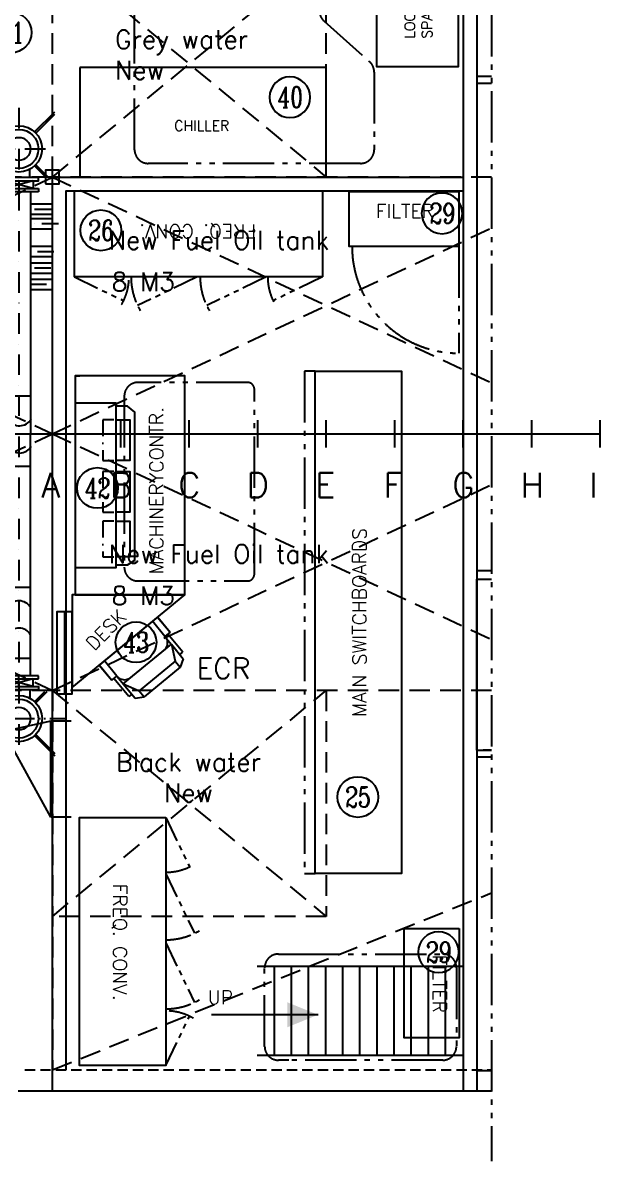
# Model space of a CAD drawing. Extents: x 33214 to 95067, y 8279 to 51908.
# Drawn here: x 46587 to 50803, y 16829 to 25144 of the extents above; entities that cross this region are included whole.
import ezdxf
from ezdxf.enums import TextEntityAlignment as Align

# ---------------------------------------------------------------- set-up
doc = ezdxf.new("R2010")
doc.units = 0
doc.header["$LTSCALE"] = 300
doc.header["$MEASUREMENT"] = 0
for name, pattern in [('CENTER', [3, 2.5, -0.25, 0, -0.25]), ('DASHDOT', [1, 0.5, -0.25, 0, -0.25]), ('DASHED', [0.75, 0.5, -0.25]), ('DASHED2', [0.375, 0.25, -0.125]), ('PHANTOM', [2.1, 1.25, -0.2, 0.125, -0.2, 0.125, -0.2]), ('PHANTOM2', [1.25, 0.625, -0.125, 0.125, -0.125, 0.125, -0.125]), ('SNT-025', [0.74, 0.4, -0.17, 0, -0.17])]:
    doc.linetypes.add(name, pattern=pattern)
doc.layers.get('0').update_dxf_attribs({"linetype": 'CONTINUOUS'})
for name, color, linetype in [('I0CO2', 2, 'CONTINUOUS'), ('KOMP', 1, 'CONTINUOUS'), ('LASTLUKE', 1, 'CONTINUOUS'), ('M0CE1', 1, 'CENTER'), ('M0CO2', 2, 'CONTINUOUS'), ('M0CO3', 3, 'CONTINUOUS'), ('M0PH1', 1, 'PHANTOM'), ('POSNR', 2, 'CONTINUOUS'), ('Poz', 1, 'CONTINUOUS'), ('S0CO1', 1, 'CONTINUOUS'), ('S0CO2', 2, 'CONTINUOUS'), ('S0CO3', 3, 'CONTINUOUS'), ('S0CO5', 4, 'CONTINUOUS'), ('S0PH1', 1, 'PHANTOM'), ('S0TX1', 1, 'CONTINUOUS'), ('S0TX2', 2, 'CONTINUOUS'), ('SCE1', 1, 'DASHDOT'), ('Tanks', 9, 'CONTINUOUS'), ('TAVLER', 2, 'CONTINUOUS'), ('U0CO1', 1, 'CONTINUOUS'), ('U0CO2', 2, 'CONTINUOUS')]:
    doc.layers.add(name, color=color, linetype=linetype)
doc.styles.add('18', font='romans', dxfattribs={"height": 180})
doc.styles.add('LIT2_5', font='Romanc.shx', dxfattribs={"width": 0.85})
doc.styles.add('ROMANS', font='romans')

# ---------------------------------------------------------------- blocks, each defined once
blk = doc.blocks.new('below 1-deck')
at = {"linetype": 'DASHED'}
for p, q in [((14000, 1875), (14000, 4646)), ((14000, 1875), (16000, 3525)), ((14000, 3525), (16000, 1875)), ((16000, 1875), (16000, 3525)), ((14000, 1875), (9000, 1875)), ((10000, 0), (14000, 1875)), ((10000, 1875), (14000, 0)), ((14000, -1875), (14000, 1875)), ((14000, 1875), (17206.6, 371.9)), ((14000, -1875), (14000, 1875)), ((17206.6, 1875), (14000, 1875)), ((14000, 0), (17206.6, 1503.1)), ((14000, 0), (17206.6, -1503.1)), ((10000, 0), (14000, -1875)), ((10000, -1875), (14000, 0)), ((14000, -1875), (17206.6, -371.9)), ((14000, -1875), (9000, -1875)), ((17206.6, -1875), (14000, -1875)), ((14000, -1875), (14000, -4646)), ((14000, -1875), (16000, -3525)), ((14000, -3525), (16000, -1875)), ((16000, -1875), (16000, -3525)), ((16000, -3525), (14000, -3525))]:
    blk.add_line(p, q, dxfattribs=at)
blk.add_lwpolyline([(14000, -4646), (17206.6, -3353.3)], dxfattribs=at)
at = {"linetype": 'DASHED2'}
blk.add_lwpolyline([(13800, -4646), (17206.6, -4646)], dxfattribs=at)
at = {"linetype": 'DASHED', "style": '18'}
for s, p in [('New Fuel Oil tank', (14411.1, 1347.1)), ('8 M3', (14432.7, 1042.7)), ('New Fuel Oil tank', (14411.1, -945.3)), ('8 M3', (14432.7, -1249.6))]:
    blk.add_text(s, height=135, dxfattribs=at).set_placement(p)
at = {"linetype": 'DASHED', "char_height": 135, "attachment_point": 1, "style": '18'}
for s, insert in [('Grey water\\PNew', (14457.2, 2948.1)), ('\\pxqc;Black water\\PNew', (13814.1, -2329.8))]:
    blk.add_mtext_dynamic_manual_height_columns(s, width=2358.415, gutter_width=1000, heights=[0], dxfattribs=dict(at, insert=insert))
blk = doc.blocks.new('A$C64097268')
for p, q in [((14000, -100), (14000, 100)), ((14500, -100), (14500, 100)), ((15000, -100), (15000, 100)), ((15500, -100), (15500, 100)), ((16000, -100), (16000, 100)), ((16500, -100), (16500, 100)), ((17000, -100), (17000, 100)), ((17500, -100), (17500, 100)), ((18000, -100), (18000, 100)), ((2500, 0), (18000, 0))]:
    blk.add_line(p, q)
at = {"layer": 'LASTLUKE', "color": 3, "style": '18'}
for s, p in [('A', (13919.2, -464.2)), ('B', (14419.2, -464.2)), ('C', (14919.2, -464.2)), ('D', (15419.2, -464.2)), ('E', (15919.2, -464.2)), ('F', (16419.2, -464.2)), ('G', (16919.2, -464.2)), ('H', (17419.2, -464.2)), ('I', (17919.2, -464.2))]:
    blk.add_text(s, height=180, dxfattribs=at).set_placement(p)
blk = doc.blocks.new('POS')
at = {"layer": 'POSNR'}
blk.add_circle((0, 0), 148.7, dxfattribs=at)
at = {"layer": 'S0TX1', "linetype": 'Continuous', "style": 'LIT2_5', "width": 0.723514}
blk.add_attdef('POS', text='', height=150, dxfattribs=at).set_placement((1.8, -75.1), align=Align.CENTER)
blk = doc.blocks.new('B150')
at = {"layer": 'M0CE1'}
blk.add_line((24, 0), (104, 0), dxfattribs=at)
at = {"layer": 'M0CO3', "color": 3}
for p, q in [((24, 103.5), (80, -103.5)), ((80, 103.5), (24, -103.5)), ((24, 103.5), (80, 103.5)), ((24, -103.5), (80, -103.5))]:
    blk.add_line(p, q, dxfattribs=at)
at = {"layer": 'M0CO3'}
for p, q in [((80, 142.5), (104, 142.5)), ((80, -142.5), (80, 142.5)), ((104, 142.5), (104, -142.5)), ((104, -142.5), (80, -142.5))]:
    blk.add_line(p, q, dxfattribs=at)
blk = doc.blocks.new('seachest_cross')
at = {"layer": 'M0CO2', "linetype": 'Continuous'}
for p, q in [((51390.8, -5588.3), (51256, -5453.5)), ((51382.3, -5596.7), (51256, -5470.4)), ((51621.2, -5588.3), (51768, -5441.5)), ((51629.7, -5596.7), (51768, -5458.4)), ((51382.3, -5827.1), (51262.3, -5947.2)), ((51390.8, -5835.6), (51279.3, -5947.2)), ((51621.2, -5835.6), (51695.7, -5910.1)), ((51629.7, -5827.1), (51712.7, -5910.1)), ((51382.3, -9758), (51262.3, -9638)), ((51390.8, -9749.5), (51279.3, -9638)), ((51621.2, -9749.5), (51695.7, -9675)), ((51629.7, -9758), (51712.7, -9675)), ((51382.3, -9988.4), (51256, -10114.7)), ((51390.8, -9996.9), (51256, -10131.7)), ((51621.2, -9996.9), (51768, -10143.7)), ((51629.7, -9988.4), (51768, -10126.7))]:
    blk.add_line(p, q, dxfattribs=at)
at = {"layer": 'M0CO2'}
for p, q in [((51425.4, -5921.7), (51425.4, -5860.5)), ((51586.6, -5921.7), (51586.6, -5860.5)), ((51423, -6025.7), (51423, -7792.6)), ((51591.3, -6025.7), (51591.3, -7792.6)), ((51430.8, -7514.5), (51599.1, -7514.5)), ((51423, -9559.5), (51423, -7792.6)), ((51591.3, -9559.5), (51591.3, -7792.6)), ((51594, -8031.1), (51425.7, -8031.1)), ((51591.3, -8914.5), (51423, -8914.5)), ((51423, -9431.1), (51591.3, -9431.1)), ((51425.4, -9663.5), (51425.4, -9724.6)), ((51586.6, -9663.5), (51586.6, -9724.6))]:
    blk.add_line(p, q, dxfattribs=at)
for points in [[(51363.5, -5921.7), (51363.5, -5945.7), (51648.5, -5945.7), (51648.5, -5921.7), (51363.5, -5921.7)], [(51363.5, -9663.5), (51363.5, -9639.5), (51648.5, -9639.5), (51648.5, -9663.5), (51363.5, -9663.5)]]:
    blk.add_lwpolyline(points, close=True, dxfattribs=at)
for centre in [(51506, -5711.9), (51506, -9873.2)]:
    blk.add_circle(centre, 169, dxfattribs=at)
at = {"layer": 'M0CO2', "linetype": 'Continuous'}
for centre, radius in [((51506, -5711.9), 142.5), ((51506, -5711.9), 84), ((51506, -9873.2), 142.5), ((51506, -9873.2), 84)]:
    blk.add_circle(centre, radius, dxfattribs=at)
at = {"layer": 'M0CO2'}
for centre, start, end in [((51511, -7635.7), 212.61271, 329.95983), ((51511, -7834.5), 212.61271, 329.95983), ((51506, -9111.1), 30.04017, 147.38729), ((51506, -9309.9), 30.04017, 147.38729)]:
    blk.add_arc(centre, 98.5, start, end, dxfattribs=at)
at = {"layer": 'SCE1'}
for p, q in [((51506, -5411.9), (51506, -10173.2)), ((51249.8, -5711.9), (51762.2, -5711.9)), ((51133, -9873.2), (51789.5, -9873.2)), ((51169.3, -9873.2), (51842.7, -9873.2))]:
    blk.add_line(p, q, dxfattribs=at)
at = {"layer": 'KOMP', "rotation": 270}
blk.add_blockref('B150', (51506, -5921.7), dxfattribs=at)
at = {"layer": 'KOMP', "xscale": -1, "rotation": 270}
blk.add_blockref('B150', (51506, -9663.5), dxfattribs=at)
blk = doc.blocks.new('filter2')
blk.add_lwpolyline([(54591.3, -3619.6), (55391.3, -3619.6), (55391.3, -4019.6), (54591.3, -4019.6)], close=True)
at = {"layer": 'S0TX1', "style": '18'}
blk.add_text('FILTER', height=100, dxfattribs=at).set_placement((54996.9, -3811.4), align=Align.CENTER)
blk = doc.blocks.new('A$C361177E3')
for p, q in [((-149.9, -33.8), (-623, -137.1)), ((0, -33.4), (-150, -33.8)), ((-150, -733.8), (-149.9, -33.8)), ((-150, -733.8), (-499.7, -95.2)), ((0, -733.4), (-150, -733.8))]:
    blk.add_line(p, q)
blk = doc.blocks.new('A$C2DB515CC')
at = {"layer": 'U0CO1'}
for p, q in [((174.1, 3.3), (-1325, 3.3)), ((-1200, -646.7), (-1200, 3.3)), ((-1075, -646.7), (-1075, 3.3)), ((-950, -646.7), (-950, 3.3)), ((-825, -646.7), (-825, 3.3)), ((-700, -646.7), (-700, 3.3)), ((-575, -646.7), (-575, 3.3)), ((-450, -646.7), (-450, 3.3)), ((-325, -646.7), (-325, 3.3)), ((-200, -646.7), (-200, 3.3)), ((-75, -646.7), (-75, 3.3)), ((50, -646.7), (50, 3.3)), ((-881.1, -350.4), (-1659.9, -350.4)), ((174.1, -646.7), (-1325, -646.7))]:
    blk.add_line(p, q, dxfattribs=at)
blk.add_solid([(-1104.9, -259.3), (-881.1, -350.4), (-1104.9, -441.5)], dxfattribs=at)
at = {"layer": 'S0TX1', "style": '18'}
blk.add_text('UP', height=100, dxfattribs=at).set_placement((-1686.2, -273.7))
blk = doc.blocks.new('MSB2')
at = {"linetype": 'PHANTOM'}
blk.add_lwpolyline([(87123.2, 10110.8), (90793.2, 10110.8), (90793.2, 10190.8), (87123.2, 10190.8)], close=True, dxfattribs=at)
blk.add_lwpolyline([(87123.2, 10110.8), (90793.2, 10110.8), (90793.2, 9480.8), (87123.2, 9480.8)], close=True)
at = {"layer": 'S0TX1', "style": '18'}
blk.add_text('MAIN SWITCHBOARDS', height=100, dxfattribs=at).set_placement((88958.2, 9738.4), align=Align.CENTER)
blk = doc.blocks.new('A$C244A5055')
at = {"linetype": 'PHANTOM2'}
for p, q in [((0, 0), (359.3, 173.2)), ((410.4, 0), (844.5, 209.3)), ((914.8, 0), (1349, 209.3)), ((1810, 0), (1450.7, 173.2))]:
    blk.add_line(p, q, dxfattribs=at)
blk.add_lwpolyline([(0, 0), (1810, 0), (1810, -630), (0, -630)], close=True)
for centre, radius, start, end in [((0, 0), 398.9, 0, 30.39544), ((410.4, 0), 482, 0, 30.70313), ((914.8, 0), 482, 0, 30.70313), ((1810, 0), 398.9, 149.60456, 180)]:
    blk.add_arc(centre, radius, start, end, dxfattribs=at)
at = {"layer": 'S0TX1', "style": '18'}
blk.add_text('FREQ. CONV.', height=100, dxfattribs=at).set_placement((910.6, -383.6), align=Align.CENTER)
blk = doc.blocks.new('chair_ECR')
for p, q in [((63853.6, -871), (63997.3, -871)), ((63853.6, -871), (63853.6, -1421.8)), ((63855.1, -871), (63997.3, -871)), ((63997.3, -871), (63997.3, -918.9)), ((63997.3, -871), (63997.3, -918.9)), ((64167.9, -890.5), (63997.3, -890.5)), ((64167.9, -890.5), (63997.3, -890.5)), ((64167.9, -918.9), (64167.9, -890.5)), ((64167.9, -918.9), (64167.9, -890.5)), ((63997.3, -918.9), (63853.6, -918.9)), ((64031.4, -924.6), (63997.3, -918.9)), ((63997.3, -918.9), (64167.9, -918.9)), ((63997.3, -918.9), (64167.9, -918.9)), ((64059.8, -947.4), (64031.4, -924.6)), ((64071.2, -975.8), (64059.8, -947.4)), ((64071.2, -1373.8), (64071.2, -918.9)), ((64071.2, -1373.8), (64071.2, -918.9)), ((64071.2, -918.9), (64207.7, -918.9)), ((64071.2, -918.9), (64207.7, -918.9)), ((64071.2, -918.9), (64184.9, -975.8)), ((64071.2, -918.9), (64184.9, -975.8)), ((64071.2, -1317), (64071.2, -975.8)), ((64184.9, -975.8), (64184.9, -1317)), ((64184.9, -975.8), (64184.9, -1317)), ((64184.9, -975.8), (64241.8, -975.8)), ((64184.9, -975.8), (64241.8, -975.8)), ((64207.7, -918.9), (64241.8, -975.8)), ((64207.7, -918.9), (64241.8, -975.8)), ((64241.8, -975.8), (64241.8, -1317)), ((64241.8, -975.8), (64241.8, -1317)), ((64071.2, -1317), (64059.8, -1345.4)), ((64071.2, -1373.8), (64184.9, -1317)), ((64071.2, -1373.8), (64184.9, -1317)), ((64184.9, -1317), (64241.8, -1317)), ((64184.9, -1317), (64241.8, -1317)), ((64207.7, -1373.8), (64241.8, -1317)), ((64207.7, -1373.8), (64241.8, -1317)), ((63997.3, -1373.8), (63853.6, -1373.8)), ((63997.3, -1373.8), (63853.6, -1373.8)), ((64031.4, -1368.2), (63997.3, -1373.8)), ((63997.3, -1421.8), (63997.3, -1373.8)), ((63997.3, -1421.8), (63997.3, -1373.8)), ((63997.3, -1373.8), (64167.9, -1373.8)), ((63997.3, -1373.8), (64167.9, -1373.8)), ((63997.3, -1421.8), (63997.3, -1373.8)), ((63997.3, -1421.8), (63997.3, -1373.8)), ((64167.9, -1402.3), (63997.3, -1402.3)), ((64167.9, -1402.3), (63997.3, -1402.3)), ((64059.8, -1345.4), (64031.4, -1368.2)), ((64071.2, -1373.8), (64207.7, -1373.8)), ((64071.2, -1373.8), (64207.7, -1373.8)), ((64167.9, -1373.8), (64167.9, -1402.3)), ((64167.9, -1373.8), (64167.9, -1402.3)), ((63853.6, -1421.8), (63997.3, -1421.8)), ((63855.1, -1421.8), (63997.3, -1421.8))]:
    blk.add_line(p, q)
blk = doc.blocks.new('machinerycontr2')
for points in [[(61378.5, -3449.7), (59778.5, -3449.7), (59778.5, -4249.7), (61378.5, -4249.7), (61378.5, -3449.7), (61378.5, -3484.7)], [(59998.2, -3749.7), (59998.2, -3831.7), (60030.5, -3884.3), (61113.2, -3884.3), (61156.2, -3831.7)], [(60317.1, -3749.7), (60317.1, -3848.1), (60055.6, -3848.1), (60055.6, -3749.7)], [(60678, -3749.7), (60678, -3848.1), (60382.4, -3848.1), (60382.4, -3749.7)], [(61056, -3749.7), (61056, -3848.1), (60760.4, -3848.1), (60760.4, -3749.7)], [(61156.2, -3831.7), (61156.2, -3749.7)]]:
    blk.add_lwpolyline(points)
at = {"linetype": 'Continuous'}
blk.add_lwpolyline([(59978.5, -3449.7), (59978.5, -3749.7), (61178.5, -3749.7), (61178.5, -3449.7)], close=True, dxfattribs=at)
at = {"linetype": 'SNT-025'}
for points in [[(60317.1, -3732.5), (60317.1, -3651.4), (60055.6, -3651.4), (60055.6, -3732.5)], [(60678, -3732.5), (60678, -3651.4), (60382.4, -3651.4), (60382.4, -3732.5)], [(61056, -3732.5), (61056, -3651.4), (60760.4, -3651.4), (60760.4, -3732.5)]]:
    blk.add_lwpolyline(points, dxfattribs=at)
at = {"layer": 'S0TX1', "style": '18'}
blk.add_text('MACHINERYCONTR.', height=100, dxfattribs=at).set_placement((59929.3, -4093.5))

msp = doc.modelspace()

# ---------------------------------------------------------------- linework, layer by layer
at = {"layer": 'I0CO2'}
for p, q in [((49902.6, 21142.8), (50009.2, 21142.8)), ((49902.6, 21081.1), (50009.2, 21081.1)), ((49902.6, 19831.1), (50009.2, 19831.1))]:
    msp.add_line(p, q, dxfattribs=at)
at = {"layer": 'M0CO3'}
for p, q in [((46802.6, 23819.4), (46646.4, 23819.4)), ((46802.6, 23712.7), (46644.7, 23712.7)), ((46802.6, 23743.3), (46646.4, 23743.3)), ((46802.6, 23636.6), (46644.7, 23636.6)), ((46802.6, 23509.4), (46644.7, 23509.4)), ((46802.6, 23433.3), (46644.7, 23433.3)), ((46802.6, 23389.4), (46644.7, 23389.4)), ((46802.6, 23313.3), (46644.7, 23313.3)), ((46802.6, 23269.4), (46646.4, 23269.4)), ((46802.6, 23193.3), (46646.4, 23193.3))]:
    msp.add_line(p, q, dxfattribs=at)
at = {"layer": 'M0PH1'}
msp.add_line((50009.2, 27163.7), (50009.2, 16828.7), dxfattribs=at)
at = {"layer": 'S0CO1', "linetype": 'PHANTOM'}
msp.add_line((49770.5, 23510.5), (49770.5, 22730.5), dxfattribs=at)
at = {"layer": 'S0CO1'}
for points in [[(49768.1, 26025.3), (49168.1, 26025.3), (49168.1, 24825.3), (49768.1, 24825.3), (49768.1, 26025.3)], [(46902.6, 17496), (46902.6, 23917), (49802.6, 23917)], [(46891.9, 20842.1), (46891.9, 20242.1)]]:
    msp.add_lwpolyline(points, dxfattribs=at)
for points in [[(46946.6, 20290), (47769, 20966), (46948.3, 20966)], [(46836.3, 20242.1), (46947.5, 20242.1), (46947.5, 20842.1), (46836.3, 20842.1)]]:
    msp.add_lwpolyline(points, close=True, dxfattribs=at)
at = {"layer": 'S0CO1', "linetype": 'PHANTOM'}
msp.add_arc((49770.5, 23510.5), 780, 180, 270, dxfattribs=at)
at = {"layer": 'S0CO2'}
msp.add_lwpolyline([(49902.6, 17492), (50009.2, 17492)], dxfattribs=at)
at = {"layer": 'S0CO3'}
msp.add_lwpolyline([(46752.6, 23967), (46852.6, 23967), (46852.6, 24067), (46752.6, 24067)], close=True, dxfattribs=at)
msp.add_lwpolyline([(46802.6, 17342), (46802.6, 24017), (49802.6, 24017)], dxfattribs=at)
at = {"layer": 'S0CO5'}
msp.add_line((49802.6, 26942), (49802.6, 17342), dxfattribs=at)
msp.add_lwpolyline([(46552.6, 17342), (50009.2, 17342)], dxfattribs=at)
at = {"layer": 'S0PH1'}
for points in [[(48752.6, 25542), (48752.6, 25231.4, 0.213527), (48785.9, 25156.8), (49119.2, 24859, -0.213527), (49152.6, 24784.4), (49152.6, 24217, -0.414214), (49052.6, 24117), (47502.6, 24117, -0.414214), (47402.6, 24217), (47402.6, 25542, -0.414214), (47502.6, 25642), (48652.6, 25642, -0.414214)], [(48277.6, 21117), (48277.6, 22467, 0.414214), (48227.6, 22517), (47427.6, 22517, 0.414214), (47327.6, 22417), (47327.6, 21167, 0.414214), (47427.6, 21067), (48227.6, 21067, 0.414214)], [(48528.4, 18342), (49652.6, 18342, -0.414214), (49752.6, 18242), (49752.6, 17667, -0.414214), (49652.6, 17567), (48528.4, 17567), (48452.6, 17567, -0.414214), (48352.6, 17667), (48352.6, 18242, -0.414214), (48452.6, 18342)]]:
    msp.add_lwpolyline(points, format="xyb", close=True, dxfattribs=at)
at = {"layer": 'SCE1', "linetype": 'SNT-025'}
for p, q in [((46793.3, 23781.3), (46646.1, 23781.3)), ((46846.6, 23674.7), (46644.7, 23674.7)), ((46814.5, 23471.3), (46644.7, 23471.3)), ((46791.8, 23351.3), (46644.7, 23351.3)), ((46760.7, 23231.3), (46646.4, 23231.3))]:
    msp.add_line(p, q, dxfattribs=at)
at = {"layer": 'TAVLER'}
msp.add_lwpolyline([(47002.6, 24817), (47002.6, 24017), (48802.6, 24017), (48802.6, 24817)], close=True, dxfattribs=at)
at = {"layer": 'U0CO2'}
for p, q in [((49902.6, 26942), (49902.6, 17342)), ((50009.2, 24751.1), (49902.6, 24751.1)), ((50009.2, 24701.1), (49902.6, 24701.1)), ((49902.6, 19831.1), (49902.6, 21081.1)), ((50009.2, 19831.1), (49948.3, 19831.1)), ((50009.2, 19781.1), (49902.6, 19781.1))]:
    msp.add_line(p, q, dxfattribs=at)

# ---------------------------------------------------------------- block references
at = {"layer": 'POSNR', "linetype": 'SNT-025'}
ref = msp.add_blockref('POS', (46502.2, 25073.4), dxfattribs=at)
ref.add_attrib('POS', '11', dxfattribs={"layer": 'Poz', "color": 2, "linetype": 'Continuous', "height": 150, "style": 'LIT2_5', "width": 0.723514}).set_placement((46504, 24998.3), align=Align.CENTER)
ref = msp.add_blockref('POS', (48536.9, 24599.9), dxfattribs=dict(at, xscale=-1, rotation=180))
ref.add_attrib('POS', '40', dxfattribs={"layer": 'Poz', "color": 2, "linetype": 'Continuous', "height": 150, "style": 'LIT2_5', "width": 0.723514}).set_placement((48538.7, 24525), align=Align.CENTER)
ref = msp.add_blockref('POS', (49647.5, 23752), dxfattribs=dict(at, xscale=-1, rotation=180))
ref.add_attrib('POS', '29', dxfattribs={"layer": 'Poz', "color": 2, "linetype": 'Continuous', "height": 150, "style": 'LIT2_5', "width": 0.723514}).set_placement((49649.3, 23677.1), align=Align.CENTER)
ref = msp.add_blockref('POS', (47156.9, 23628.2), dxfattribs=at)
ref.add_attrib('POS', '26', dxfattribs={"layer": 'Poz', "color": 2, "linetype": 'Continuous', "height": 150, "style": 'LIT2_5', "width": 0.723514}).set_placement((47158.7, 23553.1), align=Align.CENTER)
ref = msp.add_blockref('POS', (47131.5, 21746.3), dxfattribs=at)
ref.add_attrib('POS', '42', dxfattribs={"layer": 'Poz', "color": 2, "linetype": 'Continuous', "height": 150, "style": 'LIT2_5', "width": 0.723514}).set_placement((47133.3, 21671.2), align=Align.CENTER)
ref = msp.add_blockref('POS', (47413.3, 20619.2), dxfattribs=at)
ref.add_attrib('POS', '43', dxfattribs={"layer": 'Poz', "color": 2, "linetype": 'Continuous', "height": 150, "style": 'LIT2_5', "width": 0.723514}).set_placement((47415.2, 20544.1), align=Align.CENTER)
ref = msp.add_blockref('POS', (49032.6, 19488.8), dxfattribs=at)
ref.add_attrib('POS', '25', dxfattribs={"layer": 'Poz', "color": 2, "linetype": 'Continuous', "height": 150, "style": 'LIT2_5', "width": 0.723514}).set_placement((49034.4, 19413.7), align=Align.CENTER)
ref = msp.add_blockref('POS', (49621.9, 18356), dxfattribs=dict(at, xscale=-1, rotation=180))
ref.add_attrib('POS', '29', dxfattribs={"layer": 'Poz', "color": 2, "linetype": 'Continuous', "height": 150, "style": 'LIT2_5', "width": 0.723514}).set_placement((49623.8, 18281.1), align=Align.CENTER)
at = {"layer": 'S0CO1'}
for name, p, rotation in [('A$C244A5055', (48773.7, 23287.3), 180), ('machinerycontr2', (43519.2, -38812.6), 89.99999999999999), ('MSB2', (58833.3, -68193.8), 90), ('chair_ECR', (7696.7, 70683.9), 309.4196324589126), ('A$C244A5055', (47630.8, 19338.2), 270), ('filter2', (53391.9, 73120.1), 270)]:
    msp.add_blockref(name, p, dxfattribs=dict(at, rotation=rotation))
for name, p in [('filter2', (-5620.8, 27530.1)), ('A$C64097268', (32802.6, 22142)), ('A$C361177E3', (46940.7, 20075.8))]:
    msp.add_blockref(name, p, dxfattribs=at)
at = {"layer": 'S0CO2', "color": 6}
msp.add_blockref('seachest_cross', (-4948, 29934.6), dxfattribs=at)
at = {"layer": 'Tanks'}
msp.add_blockref('below 1-deck', (32802.6, 22142), dxfattribs=at)
at = {"layer": 'U0CO2'}
msp.add_blockref('A$C2DB515CC', (49623.3, 18248.8), dxfattribs=at)

# ---------------------------------------------------------------- texts
at = {"layer": 'S0TX1', "style": '18'}
msp.add_text('CHILLER', height=75, dxfattribs=at).set_placement((47893.3, 24355), align=Align.CENTER)
at = {"layer": 'S0TX1', "insert": (49375.2, 25028.4), "char_height": 75, "width": 864.553, "attachment_point": 1, "rotation": 90, "style": '18'}
msp.add_mtext('LOCKER FOR SPARE PARTS', dxfattribs=at)
at = {"layer": 'S0TX1', "insert": (47036.2, 20622.7), "char_height": 100, "attachment_point": 1, "rotation": 45, "style": 'ROMANS'}
msp.add_mtext_dynamic_manual_height_columns('DESK', width=826.633, gutter_width=500, heights=[0], dxfattribs=at)
at = {"layer": 'S0TX2', "insert": (47855.7, 20504.5), "char_height": 150, "attachment_point": 1, "style": 'ROMANS'}
msp.add_mtext_dynamic_manual_height_columns('ECR', width=1798.914, gutter_width=1000, heights=[0], dxfattribs=at)

doc.saveas('drawing.dxf')
